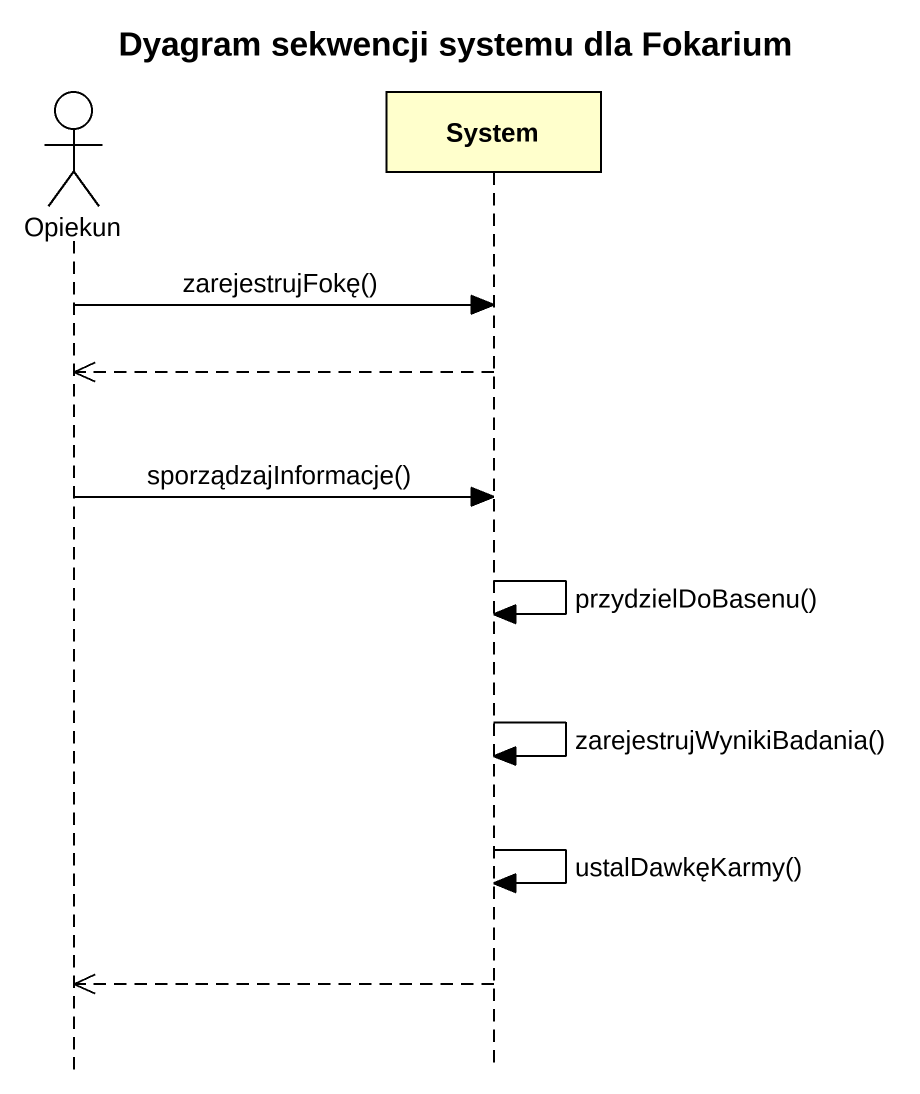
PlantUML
@startuml
title Dyagram sekwencji systemu dla Fokarium
hide footbox
actor Opiekun
participant System

Opiekun -> System : zarejestrujFokę()
System -->> Opiekun
Opiekun -> System : sporządzajInformacje()
System -> System : przydzielDoBasenu()
System -> System : zarejestrujWynikiBadania()
System -> System : ustalDawkęKarmy()
System -->> Opiekun
@enduml
